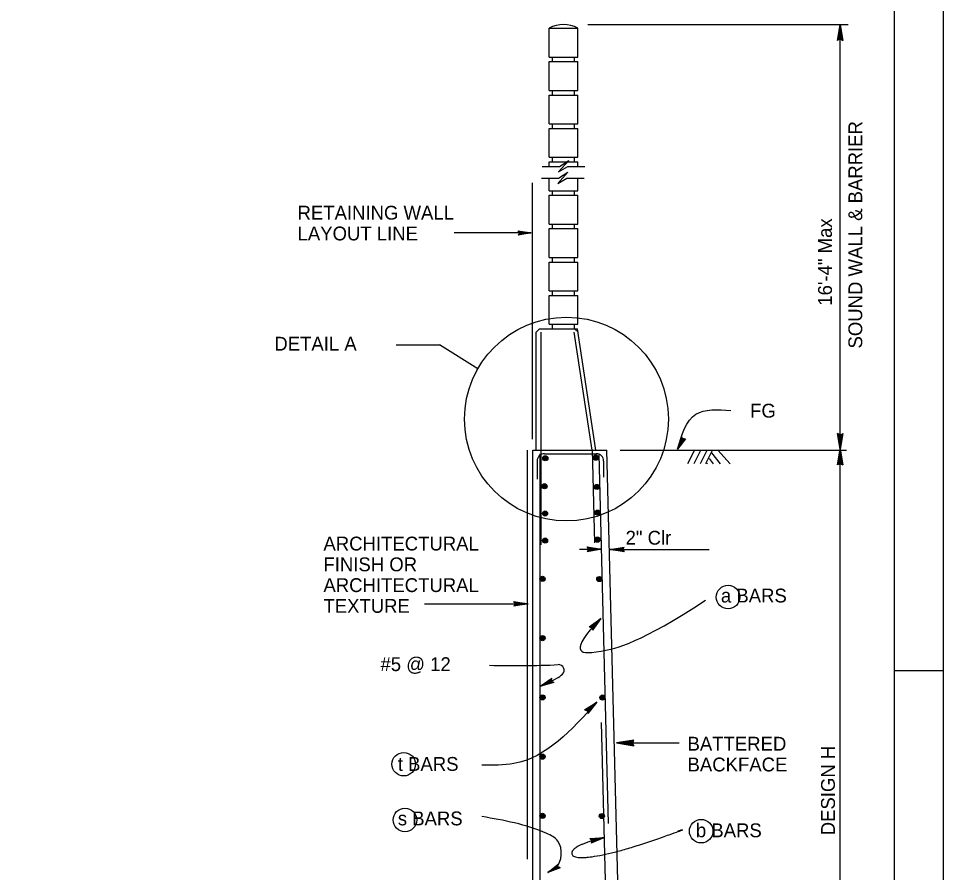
# Model space of a CAD drawing. Extents: x 0 to 2.83, y 0 to 1.83.
# Drawn here: x 2.054 to 2.833, y 0.747 to 1.466 of the extents above; entities that cross this region are included whole.
import ezdxf

# ---------------------------------------------------------------- set-up
doc = ezdxf.new("R2010")
doc.units = 0
for name, color, linetype in [('10 Sheet Format', 7, 'Continuous'), ('201 Center and Station Line', 7, 'Continuous'), ('210 Border', 7, 'Continuous'), ('212 Leaders and Dim Lines', 7, 'Continuous'), ('213 Rebar', 7, 'Continuous'), ('214 Text and Titles', 7, 'Continuous'), ('240 Concrete', 7, 'Continuous'), ('251 Masonry', 7, 'Continuous'), ('257 Ground Line', 7, 'Continuous')]:
    doc.layers.add(name, color=color, linetype=linetype)

msp = doc.modelspace()

# ---------------------------------------------------------------- linework, layer by layer
at = {"layer": '10 Sheet Format'}
msp.add_lwpolyline([(0, 0), (2.83333, 0), (2.83333, 1.83333), (0, 1.83333)], close=True, dxfattribs=at)
at = {"layer": '201 Center and Station Line'}
msp.add_line((2.48709, 1.11146), (2.48709, 1.32738), dxfattribs=at)
at = {"layer": '210 Border'}
for p, q in [((2.79167, 1.79167), (2.79167, 0.04167)), ((2.79167, 0.91667), (2.83333, 0.91667))]:
    msp.add_line(p, q, dxfattribs=at)
at = {"layer": '212 Leaders and Dim Lines'}
for p, q in [((2.53368, 1.46074), (2.75296, 1.46074)), ((2.74406, 1.44744), (2.74626, 1.46065)), ((2.74461, 1.44778), (2.74626, 1.46065)), ((2.74626, 1.46065), (2.74516, 1.44812)), ((2.74626, 1.46065), (2.74571, 1.44846)), ((2.74626, 1.10309), (2.74626, 1.46074)), ((2.74626, 1.4488), (2.74626, 1.46065)), ((2.74626, 1.46065), (2.74847, 1.44744)), ((2.74736, 1.44812), (2.74626, 1.46065)), ((2.74681, 1.44846), (2.74626, 1.46065)), ((2.74626, 1.46065), (2.74792, 1.44778)), ((2.74516, 1.44812), (2.74406, 1.44744)), ((2.74516, 1.44812), (2.74626, 1.4488)), ((2.74626, 1.4488), (2.74736, 1.44812)), ((2.74736, 1.44812), (2.74847, 1.44744)), ((2.47562, 1.2862), (2.47506, 1.28712)), ((2.47506, 1.28712), (2.48599, 1.28529)), ((2.47562, 1.2862), (2.47506, 1.28712)), ((2.47506, 1.28712), (2.48599, 1.28529)), ((2.47534, 1.28666), (2.48599, 1.28529)), ((2.47534, 1.28666), (2.48599, 1.28529)), ((2.48599, 1.28529), (2.47562, 1.2862)), ((2.47562, 1.2862), (2.47618, 1.28529)), ((2.48599, 1.28529), (2.47562, 1.2862)), ((2.47562, 1.2862), (2.47618, 1.28529)), ((2.48599, 1.28529), (2.4759, 1.28575)), ((2.48599, 1.28529), (2.4759, 1.28575)), ((2.48599, 1.28529), (2.42121, 1.28529)), ((2.48599, 1.28529), (2.47506, 1.28346)), ((2.48599, 1.28529), (2.47506, 1.28346)), ((2.47562, 1.28438), (2.47506, 1.28346)), ((2.47562, 1.28438), (2.47506, 1.28346)), ((2.48599, 1.28529), (2.47534, 1.28392)), ((2.48599, 1.28529), (2.47534, 1.28392)), ((2.47562, 1.28438), (2.48599, 1.28529)), ((2.47618, 1.28529), (2.47562, 1.28438)), ((2.47562, 1.28438), (2.48599, 1.28529)), ((2.47618, 1.28529), (2.47562, 1.28438)), ((2.4759, 1.28483), (2.48599, 1.28529)), ((2.4759, 1.28483), (2.48599, 1.28529)), ((2.47618, 1.28529), (2.48599, 1.28529)), ((2.47618, 1.28529), (2.48599, 1.28529)), ((2.37215, 1.19093), (2.40883, 1.19093)), ((2.44119, 1.17092), (2.40883, 1.19093)), ((2.74516, 1.11562), (2.74405, 1.1163)), ((2.74626, 1.10309), (2.74405, 1.1163)), ((2.74626, 1.10309), (2.74461, 1.11596)), ((2.74516, 1.11562), (2.74626, 1.10309)), ((2.74626, 1.11494), (2.74516, 1.11562)), ((2.74571, 1.11528), (2.74626, 1.10309)), ((2.74847, 1.1163), (2.74626, 1.10309)), ((2.74791, 1.11596), (2.74626, 1.10309)), ((2.74626, 1.10309), (2.74736, 1.11562)), ((2.74736, 1.11562), (2.74626, 1.11494)), ((2.74626, 1.10309), (2.74681, 1.11528)), ((2.74626, 1.11494), (2.74626, 1.10309)), ((2.74736, 1.11562), (2.74847, 1.1163)), ((2.60922, 1.10309), (2.61271, 1.11368)), ((2.60922, 1.10309), (2.61299, 1.11322)), ((2.61326, 1.11275), (2.60922, 1.10309)), ((2.61354, 1.11229), (2.60922, 1.10309)), ((2.61596, 1.11197), (2.60922, 1.10309)), ((2.61543, 1.11193), (2.60922, 1.10309)), ((2.60922, 1.10309), (2.61489, 1.1119)), ((2.60922, 1.10309), (2.61435, 1.11186)), ((2.61381, 1.11182), (2.60922, 1.10309)), ((2.61326, 1.11275), (2.61271, 1.11368)), ((2.61381, 1.11182), (2.61326, 1.11275)), ((2.61489, 1.1119), (2.61381, 1.11182)), ((2.61489, 1.1119), (2.61596, 1.11197)), ((2.74406, 1.08988), (2.74626, 1.10309)), ((2.74461, 1.09022), (2.74626, 1.10309)), ((2.74626, 1.10309), (2.74516, 1.09056)), ((2.74626, 1.10309), (2.74571, 1.0909)), ((2.74626, 1.09124), (2.74626, 1.10309)), ((2.74626, 1.10309), (2.74847, 1.08988)), ((2.74736, 1.09056), (2.74626, 1.10309)), ((2.74681, 1.0909), (2.74626, 1.10309)), ((2.74626, 1.10309), (2.74792, 1.09022)), ((2.74626, 0.52039), (2.74626, 1.10309)), ((2.74516, 1.09056), (2.74626, 1.09124)), ((2.74626, 1.09124), (2.74736, 1.09056)), ((2.74516, 1.09056), (2.74406, 1.08988)), ((2.74736, 1.09056), (2.74847, 1.08988)), ((2.53371, 1.01978), (2.53309, 1.02079)), ((2.53309, 1.02079), (2.54515, 1.01878)), ((2.52663, 1.01878), (2.54515, 1.01878)), ((2.54515, 1.01878), (2.53309, 1.01676)), ((2.53371, 1.01777), (2.53309, 1.01676)), ((2.5334, 1.02028), (2.54515, 1.01878)), ((2.54515, 1.01878), (2.5334, 1.01726)), ((2.54515, 1.01878), (2.53371, 1.01978)), ((2.53371, 1.01978), (2.53433, 1.01878)), ((2.53371, 1.01777), (2.54515, 1.01878)), ((2.53433, 1.01878), (2.53371, 1.01777)), ((2.54515, 1.01878), (2.53402, 1.01928)), ((2.53402, 1.01827), (2.54515, 1.01878)), ((2.53433, 1.01878), (2.54515, 1.01878)), ((2.55222, 1.01852), (2.56428, 1.02053)), ((2.55222, 1.01852), (2.56397, 1.02003)), ((2.56366, 1.01953), (2.55222, 1.01852)), ((2.56335, 1.01902), (2.55222, 1.01852)), ((2.55222, 1.01852), (2.63595, 1.01852)), ((2.56304, 1.01852), (2.55222, 1.01852)), ((2.56428, 1.01651), (2.55222, 1.01852)), ((2.55222, 1.01852), (2.56366, 1.01751)), ((2.56397, 1.01701), (2.55222, 1.01852)), ((2.55222, 1.01852), (2.56335, 1.01802)), ((2.56304, 1.01852), (2.56366, 1.01953)), ((2.56366, 1.01751), (2.56304, 1.01852)), ((2.56366, 1.01953), (2.56428, 1.02053)), ((2.56366, 1.01751), (2.56428, 1.01651)), ((2.47205, 0.97383), (2.47143, 0.97483)), ((2.47143, 0.97483), (2.48349, 0.97282)), ((2.47174, 0.97433), (2.48349, 0.97282)), ((2.3961, 0.97282), (2.48349, 0.97282)), ((2.48349, 0.97282), (2.47143, 0.9708)), ((2.47205, 0.97181), (2.47143, 0.9708)), ((2.48349, 0.97282), (2.47174, 0.97131)), ((2.48349, 0.97282), (2.47205, 0.97383)), ((2.47205, 0.97383), (2.47267, 0.97282)), ((2.47205, 0.97181), (2.48349, 0.97282)), ((2.47267, 0.97282), (2.47205, 0.97181)), ((2.48349, 0.97282), (2.47236, 0.97332)), ((2.47236, 0.97231), (2.48349, 0.97282)), ((2.47267, 0.97282), (2.48349, 0.97282)), ((2.53481, 0.95345), (2.54476, 0.96056)), ((2.53539, 0.95331), (2.54476, 0.96056)), ((2.54476, 0.96056), (2.53596, 0.95318)), ((2.54476, 0.96056), (2.53654, 0.95304)), ((2.53711, 0.9529), (2.54476, 0.96056)), ((2.53725, 0.95233), (2.54476, 0.96056)), ((2.53739, 0.95175), (2.54476, 0.96056)), ((2.54476, 0.96056), (2.53752, 0.95118)), ((2.54476, 0.96056), (2.53766, 0.9506)), ((2.53596, 0.95318), (2.53481, 0.95345)), ((2.53596, 0.95318), (2.53711, 0.9529)), ((2.53711, 0.9529), (2.53739, 0.95175)), ((2.53739, 0.95175), (2.53766, 0.9506)), ((2.4933, 0.90325), (2.50333, 0.91023)), ((2.4933, 0.90325), (2.50327, 0.90965)), ((2.5032, 0.90906), (2.4933, 0.90325)), ((2.50314, 0.90847), (2.4933, 0.90325)), ((2.50307, 0.90788), (2.4933, 0.90325)), ((2.4933, 0.90325), (2.50357, 0.90756)), ((2.4933, 0.90325), (2.50406, 0.90724)), ((2.50456, 0.90692), (2.4933, 0.90325)), ((2.50506, 0.90659), (2.4933, 0.90325)), ((2.50307, 0.90788), (2.5032, 0.90906)), ((2.50406, 0.90724), (2.50307, 0.90788)), ((2.5032, 0.90906), (2.50333, 0.91023)), ((2.50406, 0.90724), (2.50506, 0.90659)), ((2.53101, 0.88347), (2.54132, 0.89004)), ((2.53158, 0.8833), (2.54132, 0.89004)), ((2.54132, 0.89004), (2.53214, 0.88314)), ((2.54132, 0.89004), (2.53271, 0.88297)), ((2.53328, 0.8828), (2.54132, 0.89004)), ((2.53338, 0.88222), (2.54132, 0.89004)), ((2.53349, 0.88164), (2.54132, 0.89004)), ((2.54132, 0.89004), (2.5336, 0.88106)), ((2.54132, 0.89004), (2.5337, 0.88048)), ((2.53214, 0.88314), (2.53101, 0.88347)), ((2.53214, 0.88314), (2.53328, 0.8828)), ((2.53328, 0.8828), (2.53349, 0.88164)), ((2.53349, 0.88164), (2.5337, 0.88048)), ((2.57254, 0.85807), (2.55796, 0.85564)), ((2.57217, 0.85746), (2.55796, 0.85564)), ((2.57179, 0.85685), (2.57254, 0.85807)), ((2.55796, 0.85564), (2.57179, 0.85685)), ((2.55796, 0.85564), (2.57142, 0.85624)), ((2.55796, 0.85564), (2.61071, 0.85564)), ((2.57104, 0.85564), (2.55796, 0.85564)), ((2.55796, 0.85564), (2.57254, 0.8532)), ((2.57179, 0.85442), (2.55796, 0.85564)), ((2.57142, 0.85503), (2.55796, 0.85564)), ((2.55796, 0.85564), (2.57217, 0.85381)), ((2.57179, 0.85685), (2.57104, 0.85564)), ((2.57104, 0.85564), (2.57179, 0.85442)), ((2.57179, 0.85442), (2.57254, 0.8532)), ((2.53553, 0.77513), (2.54772, 0.77604)), ((2.53637, 0.7743), (2.53553, 0.77513)), ((2.53595, 0.77472), (2.54772, 0.77604)), ((2.54772, 0.77604), (2.53637, 0.7743)), ((2.53637, 0.7743), (2.53721, 0.77347)), ((2.54772, 0.77604), (2.53648, 0.77122)), ((2.53685, 0.77235), (2.53648, 0.77122)), ((2.54772, 0.77604), (2.53666, 0.77178)), ((2.54772, 0.77604), (2.53679, 0.77389)), ((2.53685, 0.77235), (2.54772, 0.77604)), ((2.53721, 0.77347), (2.53685, 0.77235)), ((2.53703, 0.77291), (2.54772, 0.77604)), ((2.53721, 0.77347), (2.54772, 0.77604)), ((2.49994, 0.74659), (2.50863, 0.75358)), ((2.49994, 0.74659), (2.50861, 0.75304)), ((2.50858, 0.7525), (2.49994, 0.74659)), ((2.50856, 0.75196), (2.49994, 0.74659)), ((2.50854, 0.75142), (2.49994, 0.74659)), ((2.49994, 0.74659), (2.50901, 0.75116)), ((2.49994, 0.74659), (2.50948, 0.7509)), ((2.50996, 0.75064), (2.49994, 0.74659)), ((2.51043, 0.75038), (2.49994, 0.74659)), ((2.50854, 0.75142), (2.50858, 0.7525)), ((2.50948, 0.7509), (2.50854, 0.75142)), ((2.50858, 0.7525), (2.50863, 0.75358)), ((2.50948, 0.7509), (2.51043, 0.75038))]:
    msp.add_line(p, q, dxfattribs=at)
for centre, radius, start, end in [((2.47302, 1.65237), 0.73161, 268.276, 272.80778), ((2.50909, 0.91695), 0.00469, 315.46543, 92.80778), ((2.49941, 0.92647), 0.01826, 296.23558, 315.46543), ((2.14293, 1.6498), 0.82466, 295.14377, 296.23558)]:
    msp.add_arc(centre, radius, start, end, dxfattribs=at)
for points in [[(2.60922, 1.10309), (2.62474, 1.13258), (2.65423, 1.13569)], [(2.54099, 0.88963), (2.47143, 0.83828), (2.44453, 0.837)], [(2.49994, 0.74659), (2.50677, 0.75043), (2.50848, 0.77305), (2.49909, 0.77946), (2.44454, 0.79361)]]:
    msp.add_spline(points, degree=3, dxfattribs=at)
for points, degree in [([(2.54476, 0.96056), (2.52993, 0.94572), (2.52357, 0.93194), (2.53678, 0.93035), (2.57873, 0.94006), (2.63285, 0.97594)], 3), ([(2.54772, 0.77604), (2.52154, 0.76965), (2.51906, 0.7572), (2.55734, 0.76275), (2.62312, 0.78552), (2.60928, 0.78119)], 2)]:
    msp.add_open_spline(points, degree=degree, dxfattribs=at)
at = {"layer": '213 Rebar'}
for p, q in [((2.49456, 1.02265), (2.49456, 1.20158)), ((2.53727, 1.10243), (2.52223, 1.20158)), ((2.49316, 1.09912), (2.49316, 0.62768)), ((2.49729, 1.09934), (2.5411, 1.09934)), ((2.53952, 1.02412), (2.53755, 1.10258)), ((2.55106, 0.78767), (2.54325, 1.09878)), ((2.49104, 1.09309), (2.49104, 1.07776)), ((2.54706, 1.09309), (2.54706, 1.0795)), ((2.55553, 0.46615), (2.54532, 0.87279))]:
    msp.add_line(p, q, dxfattribs=at)
for centre, radius in [((2.49791, 1.09545), 0.00217), ((2.49791, 1.09545), 0.00175), ((2.49791, 1.09545), 0.00134), ((2.49791, 1.09545), 0.000922), ((2.49791, 1.09545), 0.000506), ((2.54036, 1.09598), 0.00217), ((2.54036, 1.09598), 0.00175), ((2.54036, 1.09598), 0.00134), ((2.54036, 1.09598), 0.000922), ((2.54036, 1.09598), 0.000506), ((2.49719, 1.07192), 0.00217), ((2.49719, 1.07192), 0.00175), ((2.49719, 1.07192), 0.00134), ((2.49719, 1.07192), 0.000922), ((2.49719, 1.07192), 0.000506), ((2.54124, 1.07131), 0.00217), ((2.54124, 1.07131), 0.00175), ((2.54124, 1.07131), 0.00134), ((2.54124, 1.07131), 0.000922), ((2.54124, 1.07131), 0.000506), ((2.49772, 1.04895), 0.00217), ((2.49772, 1.04895), 0.00175), ((2.49772, 1.04895), 0.00134), ((2.49772, 1.04895), 0.000922), ((2.49772, 1.04895), 0.000506), ((2.54177, 1.04971), 0.00217), ((2.54177, 1.04971), 0.00175), ((2.54177, 1.04971), 0.00134), ((2.54177, 1.04971), 0.000922), ((2.54177, 1.04971), 0.000506), ((2.54177, 1.02687), 0.00217), ((2.54177, 1.02687), 0.00175), ((2.49772, 1.02611), 0.00217), ((2.49772, 1.02611), 0.00175), ((2.49772, 1.02611), 0.00134), ((2.49772, 1.02611), 0.000922), ((2.49772, 1.02611), 0.000506), ((2.54177, 1.02687), 0.00134), ((2.54177, 1.02687), 0.000922), ((2.54177, 1.02687), 0.000506), ((2.49556, 0.99387), 0.00217), ((2.49556, 0.99387), 0.00175), ((2.49556, 0.99387), 0.00134), ((2.49556, 0.99387), 0.000922), ((2.49556, 0.99387), 0.000506), ((2.54342, 0.99372), 0.00217), ((2.54342, 0.99372), 0.00175), ((2.54342, 0.99372), 0.00134), ((2.54342, 0.99372), 0.000922), ((2.54342, 0.99372), 0.000506), ((2.49556, 0.94395), 0.00217), ((2.49556, 0.94395), 0.00175), ((2.49556, 0.94395), 0.00134), ((2.49556, 0.94395), 0.000922), ((2.49556, 0.94395), 0.000506), ((2.49556, 0.89404), 0.00217), ((2.49556, 0.89404), 0.00175), ((2.49556, 0.89404), 0.00134), ((2.49556, 0.89404), 0.000922), ((2.49556, 0.89404), 0.000506), ((2.546, 0.8939), 0.00217), ((2.546, 0.8939), 0.00175), ((2.546, 0.8939), 0.00134), ((2.546, 0.8939), 0.000922), ((2.546, 0.8939), 0.000506), ((2.49556, 0.84413), 0.00217), ((2.49556, 0.84413), 0.00175), ((2.49556, 0.84413), 0.00134), ((2.49556, 0.84413), 0.000922), ((2.49556, 0.84413), 0.000506), ((2.49556, 0.79422), 0.00217), ((2.49556, 0.79422), 0.00175), ((2.49556, 0.79422), 0.00134), ((2.49556, 0.79422), 0.000922), ((2.54553, 0.79407), 0.00217), ((2.54553, 0.79407), 0.00175), ((2.54553, 0.79407), 0.00134), ((2.54553, 0.79407), 0.000922), ((2.49556, 0.79422), 0.000506), ((2.54553, 0.79407), 0.000506)]:
    msp.add_circle(centre, radius, dxfattribs=at)
for centre, start, end in [((2.49729, 1.09309), 90, 180), ((2.54081, 1.09309), 0, 90)]:
    msp.add_arc(centre, 0.00625, start, end, dxfattribs=at)
at = {"layer": '214 Text and Titles'}
for centre, radius in [((2.51575, 1.12849), 0.08584), ((2.65187, 0.97853), 0.00991), ((2.37863, 0.83776), 0.00991), ((2.3797, 0.79078), 0.00991), ((2.62921, 0.78134), 0.00991)]:
    msp.add_circle(centre, radius, dxfattribs=at)
at = {"layer": '240 Concrete'}
for p, q in [((2.49012, 1.20158), (2.49304, 1.2045)), ((2.49012, 1.10241), (2.49012, 1.20158)), ((2.49304, 1.2045), (2.52511, 1.2045)), ((2.5224, 1.2045), (2.52556, 1.20158)), ((2.54059, 1.10243), (2.52511, 1.2045)), ((2.48253, 1.10241), (2.48253, 0.75775)), ((2.48709, 1.10241), (2.48709, 0.52039)), ((2.48742, 1.10241), (2.54983, 1.10241)), ((2.56035, 0.68182), (2.54979, 1.10242))]:
    msp.add_line(p, q, dxfattribs=at)
at = {"layer": '251 Masonry'}
for p, q in [((2.50102, 1.43343), (2.50102, 1.45774)), ((2.50102, 1.45773), (2.52532, 1.45773)), ((2.52532, 1.43343), (2.52532, 1.45774)), ((2.50102, 1.43343), (2.52532, 1.43343)), ((2.50102, 1.4053), (2.50102, 1.4296)), ((2.50102, 1.4296), (2.52532, 1.4296)), ((2.50398, 1.4296), (2.50398, 1.43343)), ((2.5224, 1.4296), (2.5224, 1.43343)), ((2.52532, 1.4053), (2.52532, 1.4296)), ((2.50102, 1.4053), (2.52532, 1.4053)), ((2.50398, 1.40147), (2.50398, 1.4053)), ((2.5224, 1.40147), (2.5224, 1.4053)), ((2.50102, 1.37717), (2.50102, 1.40147)), ((2.50102, 1.40147), (2.52532, 1.40147)), ((2.52532, 1.37717), (2.52532, 1.40147)), ((2.50102, 1.37717), (2.52532, 1.37717)), ((2.50102, 1.34903), (2.50102, 1.37334)), ((2.50102, 1.37334), (2.52532, 1.37334)), ((2.50398, 1.37334), (2.50398, 1.37717)), ((2.5224, 1.37334), (2.5224, 1.37717)), ((2.52532, 1.34903), (2.52532, 1.37334)), ((2.50102, 1.34903), (2.52532, 1.34903)), ((2.50398, 1.3452), (2.50398, 1.34903)), ((2.5224, 1.3452), (2.5224, 1.34903)), ((2.49517, 1.34135), (2.50988, 1.34135)), ((2.50102, 1.3452), (2.52532, 1.3452)), ((2.50102, 1.34135), (2.50102, 1.34516)), ((2.50916, 1.33676), (2.51777, 1.34636)), ((2.50916, 1.33676), (2.51681, 1.34135)), ((2.50988, 1.34135), (2.51777, 1.34636)), ((2.51681, 1.34135), (2.53116, 1.34135)), ((2.52532, 1.34135), (2.52532, 1.34516)), ((2.50842, 1.3269), (2.51702, 1.3365)), ((2.50898, 1.3314), (2.51702, 1.3365)), ((2.49471, 1.3314), (2.50898, 1.3314)), ((2.50102, 1.32086), (2.50102, 1.3314)), ((2.50842, 1.3269), (2.51591, 1.3314)), ((2.51591, 1.3314), (2.53055, 1.3314)), ((2.52532, 1.32086), (2.52532, 1.3314)), ((2.50102, 1.32086), (2.52532, 1.32086)), ((2.50102, 1.29272), (2.50102, 1.31703)), ((2.50102, 1.31703), (2.52532, 1.31703)), ((2.50398, 1.31703), (2.50398, 1.32086)), ((2.5224, 1.31703), (2.5224, 1.32086)), ((2.52532, 1.29272), (2.52532, 1.31703)), ((2.50102, 1.29272), (2.52532, 1.29272)), ((2.50102, 1.26459), (2.50102, 1.2889)), ((2.50102, 1.2889), (2.52532, 1.2889)), ((2.50398, 1.2889), (2.50398, 1.29272)), ((2.5224, 1.2889), (2.5224, 1.29272)), ((2.52532, 1.26459), (2.52532, 1.2889)), ((2.50102, 1.26459), (2.52532, 1.26459)), ((2.50398, 1.26076), (2.50398, 1.26459)), ((2.5224, 1.26076), (2.5224, 1.26459)), ((2.50102, 1.23646), (2.50102, 1.26076)), ((2.50102, 1.26076), (2.52532, 1.26076)), ((2.52532, 1.23646), (2.52532, 1.26076)), ((2.50102, 1.23646), (2.52532, 1.23646)), ((2.50102, 1.23263), (2.52532, 1.23263)), ((2.50102, 1.20833), (2.50102, 1.23263)), ((2.50398, 1.23263), (2.50398, 1.23646)), ((2.5224, 1.23263), (2.5224, 1.23646)), ((2.52532, 1.20833), (2.52532, 1.23263)), ((2.50102, 1.20833), (2.52532, 1.20833)), ((2.50398, 1.2045), (2.50398, 1.20833)), ((2.5224, 1.2045), (2.5224, 1.20833))]:
    msp.add_line(p, q, dxfattribs=at)
msp.add_arc((2.51317, 1.43485), 0.02591, 62.0347, 117.9653, dxfattribs=at)
at = {"layer": '257 Ground Line'}
for p, q in [((2.56102, 1.10241), (2.7516, 1.10241)), ((2.62332, 1.10182), (2.61779, 1.09075)), ((2.62828, 1.10144), (2.62293, 1.09075)), ((2.63361, 1.10144), (2.62827, 1.09075)), ((2.63818, 1.10144), (2.63284, 1.09075)), ((2.63799, 1.10015), (2.64534, 1.09075)), ((2.64328, 1.10229), (2.65351, 1.09075)), ((2.63403, 1.09134), (2.63449, 1.09075)), ((2.63586, 1.09531), (2.63943, 1.09075))]:
    msp.add_line(p, q, dxfattribs=at)

# ---------------------------------------------------------------- texts
at = {"layer": '212 Leaders and Dim Lines'}
for s, height, p in [('SOUND WALL & BARRIER', 0.0116668, (2.76488, 1.18793)), ('16\'-4" Max', 0.011667, (2.73934, 1.22398)), ('DESIGN H', 0.011667, (2.74187, 0.77787))]:
    msp.add_text(s, height=height, rotation=90, dxfattribs=at).set_placement(p)
msp.add_text('2" Clr', height=0.011667, dxfattribs=at).set_placement((2.56553, 1.02269))
at = {"layer": '214 Text and Titles'}
for s, height, p in [('RETAINING WALL', 0.0116667, (2.28922, 1.29649)), ('LAYOUT LINE', 0.0116667, (2.28922, 1.27899)), ('DETAIL A', 0.011667, (2.26966, 1.18613)), ('FG', 0.011667, (2.67044, 1.1297)), ('ARCHITECTURAL', 0.0116667, (2.31101, 1.01777)), ('FINISH OR', 0.011667, (2.31101, 1.00027)), ('ARCHITECTURAL', 0.0116667, (2.31101, 0.98277)), ('a BARS', 0.011667, (2.64584, 0.97398)), ('TEXTURE', 0.011667, (2.31101, 0.96527)), ('#5 @ 12', 0.011667, (2.35904, 0.91618)), ('BATTERED', 0.011667, (2.61772, 0.84917)), ('t BARS', 0.011667, (2.37367, 0.83214)), ('BACKFACE', 0.011667, (2.61772, 0.83167)), ('s BARS', 0.011667, (2.37367, 0.78623)), ('b BARS', 0.011667, (2.62475, 0.77622))]:
    msp.add_text(s, height=height, dxfattribs=at).set_placement(p)

doc.saveas('drawing.dxf')
